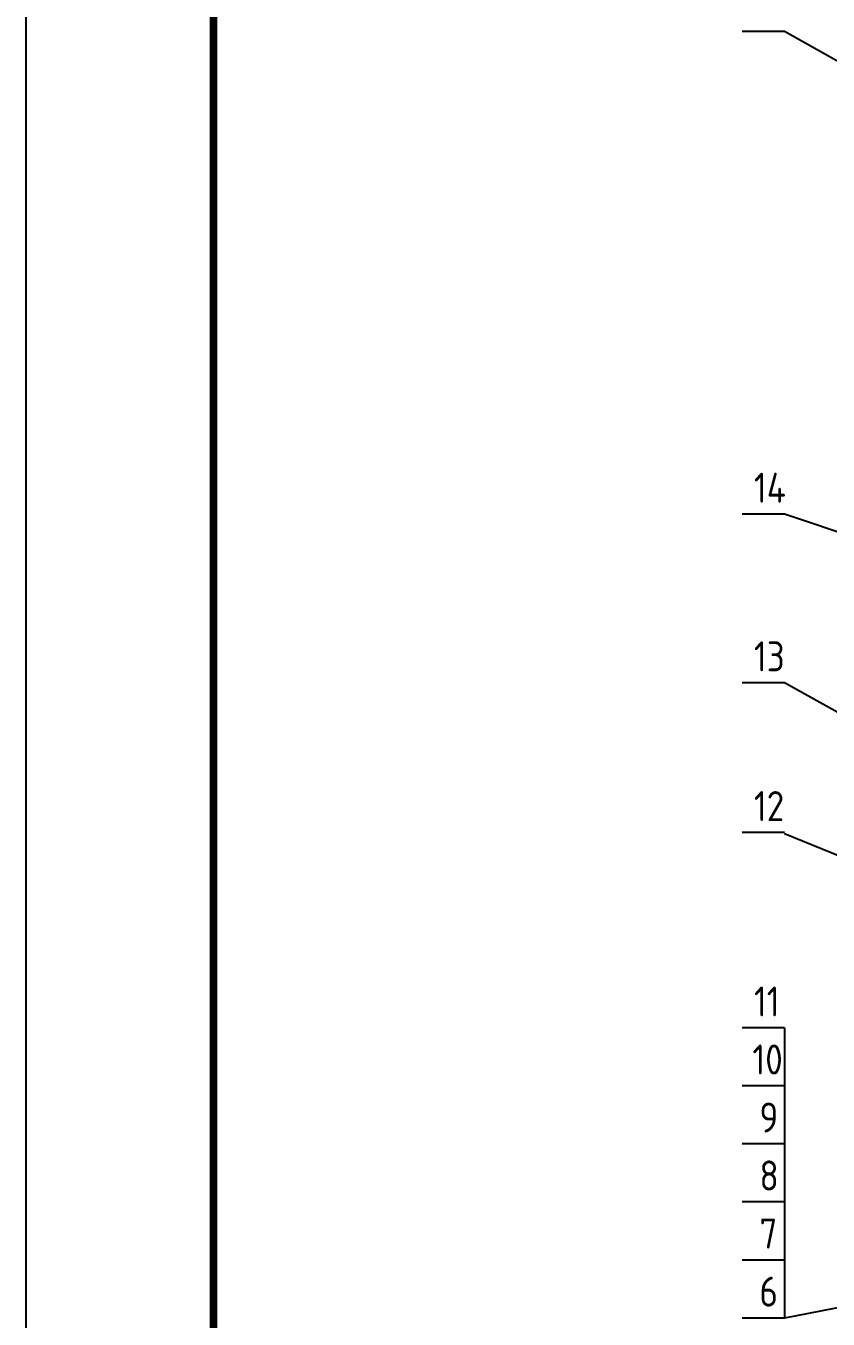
# Model space of a CAD drawing. Extents: x -23500 to -10885, y 1640 to 10550.
# Drawn here: x -23500 to -21897, y 5626 to 8210 of the extents above; entities that cross this region are included whole.
import ezdxf

# ---------------------------------------------------------------- set-up
doc = ezdxf.new("R2010")
doc.units = 0
doc.header["$MEASUREMENT"] = 0
doc.layers.get('0').update_dxf_attribs({"linetype": 'CONTINUOUS'})
doc.layers.add('LAYER1', color=3, linetype='CONTINUOUS')
doc.styles.add('J_BigFont', font='gbenor.shx', dxfattribs={"bigfont": 'gbcbig.shx'})

msp = doc.modelspace()

# ---------------------------------------------------------------- linework, layer by layer
at = {"const_width": 15}
msp.add_lwpolyline([(-23125.1411082659, 10399.57319575514), (-23125.1411082659, 1789.573195755136)], dxfattribs=at)
at = {"layer": 'LAYER1'}
for p, q in [((-23500.1411082659, 10549.57319575513), (-23500.1411082659, 1639.573195755134)), ((-21984.53293043782, 8198.900811213301), (-22069.04521624773, 8198.900811213301)), ((-21427.00231441009, 7886.265527015772), (-21984.53293043782, 8198.900811213301)), ((-21984.53293043782, 7234.597672873323), (-22069.04521624773, 7234.597672873323)), ((-21201.0023144101, 6970.18793097396), (-21984.53293043782, 7234.597672873323)), ((-21984.53293043782, 6897.65031698122), (-22069.04521624773, 6897.65031698122)), ((-21406.26805149081, 6574.384670306275), (-21984.53293043782, 6897.65031698122)), ((-21984.53293043782, 6598.401113817905), (-22069.04521624773, 6598.401113817905)), ((-20351.72242965514, 5929.433449216775), (-21984.53293043782, 6595.561888684888)), ((-21984.53293043782, 6208.026137276764), (-22069.04521624773, 6208.026137276764)), ((-21984.53293043782, 6208.026137276765), (-21984.53293043783, 5628.288850135985)), ((-21984.53293043782, 6092.078679848608), (-22069.04521624773, 6092.078679848608)), ((-21984.53293043782, 5976.131222420452), (-22069.04521624773, 5976.131222420452)), ((-21984.53293043782, 5860.183764992296), (-22069.04521624773, 5860.183764992296)), ((-20943.75231441009, 5827.213801827458), (-21984.53293043782, 5628.288850135985)), ((-21984.53293043782, 5744.236307564141), (-22069.04521624773, 5744.236307564141)), ((-21984.53293043782, 5628.288850135985), (-22069.04521624773, 5628.288850135985))]:
    msp.add_line(p, q, dxfattribs=at)

# ---------------------------------------------------------------- texts
at = {"layer": 'LAYER1', "char_height": 60, "width": 247.02396, "attachment_point": 1, "style": 'J_BigFont'}
for s, insert in [('14', (-22045.37874299534, 7317.417249997711)), ('13', (-22045.37874299534, 6980.469894105609)), ('12', (-22045.37874299535, 6681.220690942293)), ('11', (-22045.37874299535, 6290.845714401152)), ('10', (-22048.40727934716, 6174.898256972996)), ('9', (-22034.37874299535, 6058.95079954484)), ('8', (-22034.37874299535, 5943.003342116685)), ('7', (-22034.37874299535, 5827.055884688529)), ('6', (-22034.37874299535, 5711.108427260373))]:
    msp.add_mtext(s, dxfattribs=dict(at, insert=insert))

doc.saveas('drawing.dxf')
